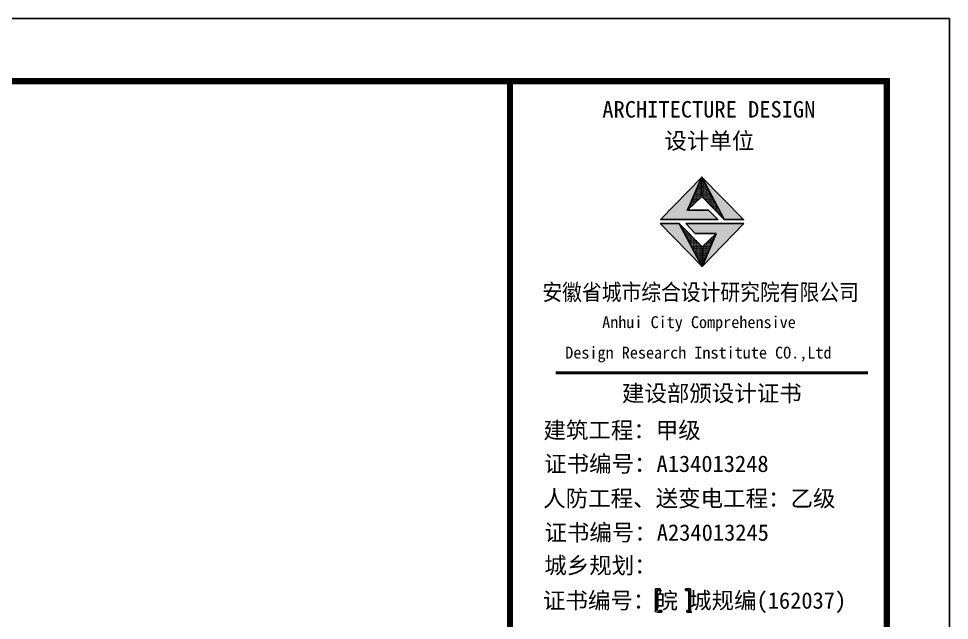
# Model space of a CAD drawing. Extents: x 185245 to 2288779, y -19957 to 815000.
# Drawn here: x 2266504 to 2288779, y 641554 to 655969 of the extents above; entities that cross this region are included whole.
import ezdxf

# ---------------------------------------------------------------- set-up
doc = ezdxf.new("R2010")
doc.units = 0
doc.header["$LTSCALE"] = 1000
doc.header["$MEASUREMENT"] = 0
doc.layers.add('PUB_TITLE', color=4, linetype='Continuous')
doc.layers.add('图框', color=4, linetype='Continuous')
doc.styles.add('黑体', font='simhei.ttf')

# ---------------------------------------------------------------- blocks, each defined once
blk = doc.blocks.new('FASD321')
at = {"layer": '图框'}
for color, points in [(1, [(2282511, 651379), (2282853, 652171), (2281868, 651159), (2283239, 651159), (2283012, 651379)]), (1, [(2283391, 651155), (2283855, 651155), (2282853, 652171)]), (1, [(2282312, 651057), (2281857, 651057), (2282866, 650032)]), (1, [(2282469, 651060), (2282693, 650825), (2283200, 650825), (2282866, 650032), (2283856, 651060)]), (4, [(2281784, 642273), (2281861, 642273), (2281861, 642311), (2281825, 642311), (2281742, 642311), (2281742, 641753), (2281825, 641753), (2281861, 641753), (2281861, 641791), (2281784, 641791)]), (4, [(2282541, 641791), (2282464, 641791), (2282464, 641753), (2282500, 641753), (2282583, 641753), (2282583, 642311), (2282500, 642311), (2282464, 642311), (2282464, 642273), (2282541, 642273)])]:
    blk.add_hatch(color=color, dxfattribs=at).paths.add_polyline_path(points)
h = blk.add_hatch(dxfattribs=at)
h.set_pattern_fill('DOTS', color=256, scale=450, style=0)
h.set_pattern_definition([(0, (-1136191.424, 1943745.424), (14.0625, 28.125), [0, -28.125])])
h.paths.add_polyline_path([(2282866, 650032), (2282866, 650504), (2282312, 651057)])
h.paths.add_polyline_path([(2283200, 650825), (2282866, 650504), (2282866, 650032)])
h.paths.add_polyline_path([(2282853, 652171), (2282853, 651705), (2283391, 651155)])
h.paths.add_polyline_path([(2282853, 651705), (2282853, 652171), (2282511, 651379)])
at = {"layer": 'PUB_TITLE', "elevation": 0}
blk.add_lwpolyline([(2199679, 592969), (2288779, 592969), (2288779, 655969), (2199679, 655969)], close=True, dxfattribs=at)
at = {"layer": 'PUB_TITLE', "const_width": 150, "elevation": 0}
blk.add_lwpolyline([(2203429, 594469), (2287279, 594469), (2287279, 654469), (2203429, 654469)], close=True, dxfattribs=at)
at = {"layer": '图框'}
for p, q in [((2282511, 651379, 0), (2282853, 652171, 0)), ((2282853, 652171, 0), (2283391, 651155, 0)), ((2282866, 650032, 0), (2281857, 651057, 0)), ((2281857, 651057, 0), (2282312, 651057, 0)), ((2282866, 650032, 0), (2281857, 651057, 0)), ((2281857, 651057, 0), (2282312, 651057, 0)), ((2281857, 651057, 0), (2282312, 651057, 0)), ((2282866, 650504, 0), (2282312, 651057, 0)), ((2282469, 651060, 0), (2283856, 651060, 0)), ((2282693, 650825, 0), (2282469, 651060, 0)), ((2283856, 651060, 0), (2282866, 650032, 0)), ((2283200, 650825, 0), (2282693, 650825, 0)), ((2282866, 650504, 0), (2283200, 650825, 0)), ((2283200, 650825, 0), (2282866, 650032, 0)), ((2282866, 650032, 0), (2282866, 650504, 0)), ((2282866, 650032, 0), (2282866, 650504, 0)), ((2282866, 650032, 0), (2282866, 650504, 0))]:
    blk.add_line(p, q, dxfattribs=at)
at = {"layer": '图框', "color": 1}
for p, q in [((2282866, 650032, 0), (2281857, 651057, 0)), ((2282312, 651057, 0), (2282866, 650032, 0))]:
    blk.add_line(p, q, dxfattribs=at)
at = {"layer": '图框', "color": 4}
for p, q in [((2281742, 642311, 0), (2281825, 642311, 0)), ((2281742, 642311, 0), (2281742, 641753, 0)), ((2281861, 642273, 0), (2281784, 642273, 0)), ((2281784, 642273, 0), (2281784, 641791, 0)), ((2281825, 642311, 0), (2281861, 642311, 0)), ((2281861, 642311, 0), (2281861, 642273, 0)), ((2282500, 642311, 0), (2282464, 642311, 0)), ((2282464, 642311, 0), (2282464, 642273, 0)), ((2282464, 642273, 0), (2282541, 642273, 0)), ((2282583, 642311, 0), (2282500, 642311, 0)), ((2282541, 642273, 0), (2282541, 641791, 0)), ((2282583, 642311, 0), (2282583, 641753, 0)), ((2281777, 641753, 0), (2281860, 641753, 0)), ((2281895, 641791, 0), (2281818, 641791, 0)), ((2281860, 641753, 0), (2281895, 641753, 0)), ((2281895, 641753, 0), (2281895, 641791, 0)), ((2282499, 641753, 0), (2282499, 641791, 0)), ((2282499, 641791, 0), (2282576, 641791, 0)), ((2282534, 641753, 0), (2282499, 641753, 0)), ((2282617, 641753, 0), (2282534, 641753, 0))]:
    blk.add_line(p, q, dxfattribs=at)
at = {"layer": '图框', "color": 4, "elevation": 0}
for points, const_width in [([(2278265, 654469), (2278265, 594469)], 148), ([(2279358, 647485), (2286828, 647485)], 74.7)]:
    blk.add_lwpolyline(points, dxfattribs=dict(at, const_width=const_width))
at = {"layer": '图框', "elevation": 0}
for points in [[(2283012, 651379), (2282511, 651379), (2282853, 651705), (2283391, 651155), (2283855, 651155), (2282853, 652171), (2281868, 651159), (2283239, 651159), (2283012, 651379)], [(2282853, 652171), (2282853, 651705)]]:
    blk.add_lwpolyline(points, dxfattribs=at)
at = {"layer": '图框', "color": 4, "style": '黑体'}
for s, height, p in [('ARCHITECTURE DESIGN', 394.42, (2280473, 653599, 0)), ('设计单位', 394.4, (2281960, 652844, 0)), ('Anhui City Comprehensive ', 283.86, (2280469, 648556, 0)), (' Design Research Institute CO.,Ltd', 283.86, (2279393, 647826, 0)), ('建设部颁设计证书', 394.4, (2280942, 646797, 0)), (' 建筑工程：甲级', 394.4, (2278795, 645913, 0)), ('证书编号：A134013248', 394.42, (2279080, 645109, 0)), ('人防工程、送变电工程：乙级', 394.42, (2279059, 644279, 0)), ('证书编号：A234013245', 394.42, (2279087, 643462, 0)), ('城乡规划：', 394.4, (2279084, 642674, 0)), ('证书编号：皖 城规编(162037)', 394.42, (2279053, 641834, 0))]:
    blk.add_text(s, height=height, dxfattribs=at).set_placement(p)
at = {"layer": '图框', "color": 4, "style": '黑体', "width": 0.88}
blk.add_text('安徽省城市综合设计研究院有限公司', height=394.42, dxfattribs=at).set_placement((2279038, 649219, 0))

msp = doc.modelspace()

# ---------------------------------------------------------------- block references
msp.add_blockref('FASD321', (0, 0))

doc.saveas('drawing.dxf')
